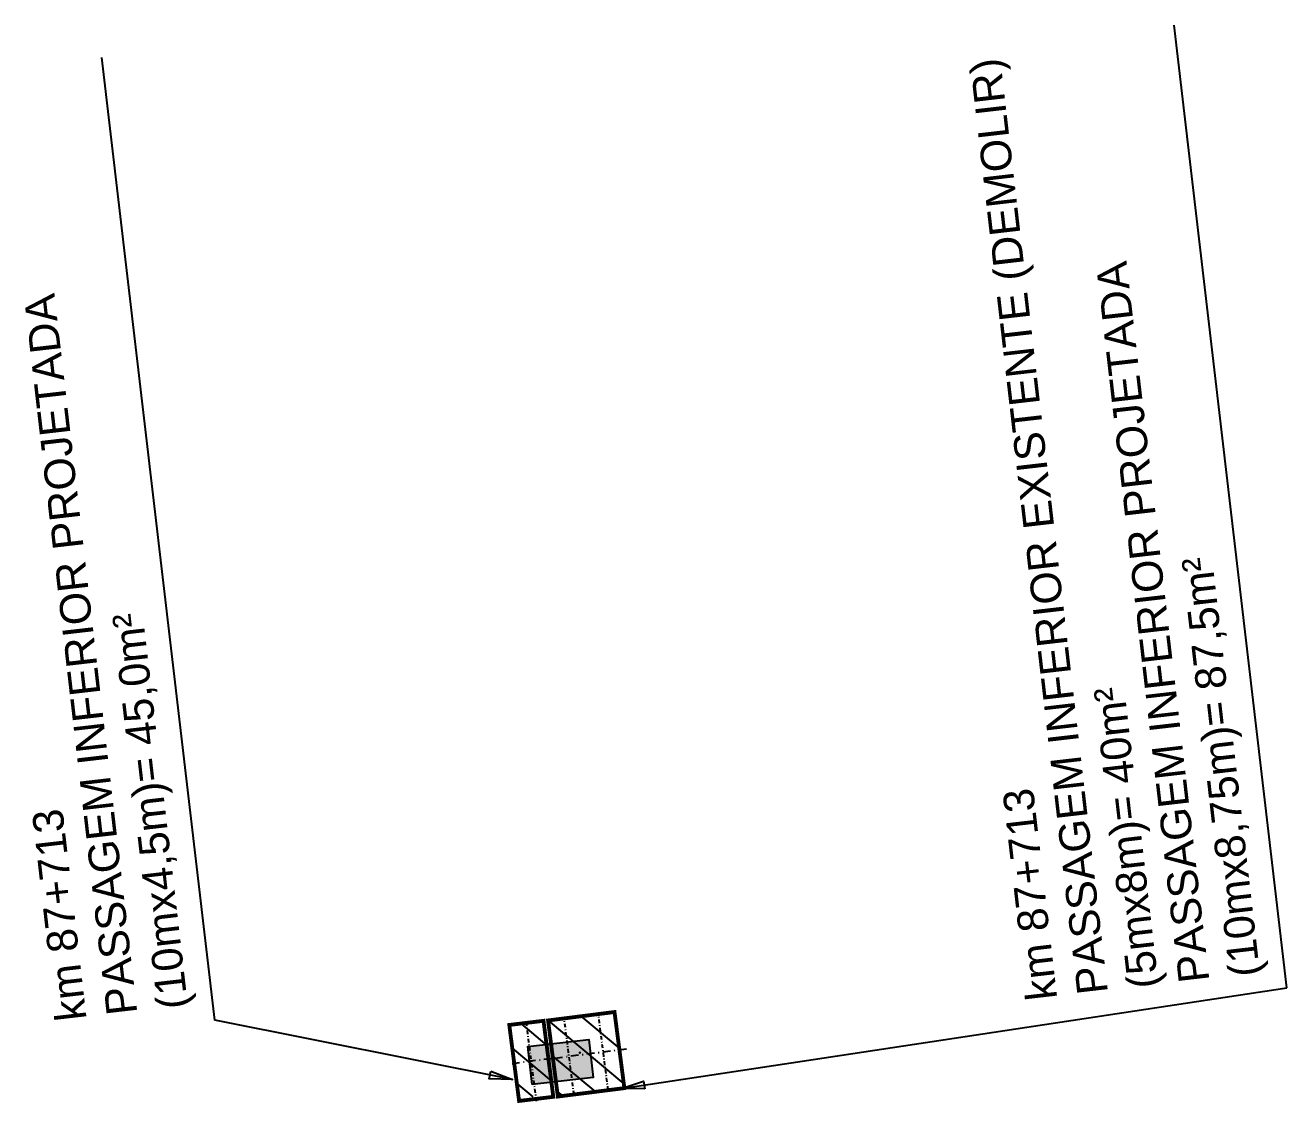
# Model space of a CAD drawing. Header units: metres. Extents: x 288915 to 323983, y 7382661 to 7464883.
# Drawn here: x 296215.5 to 296380.2, y 7455199.9 to 7455342.9 of the extents above; entities that cross this region are included whole.
import ezdxf

# ---------------------------------------------------------------- set-up
doc = ezdxf.new("R2010")
doc.units = ezdxf.units.M
doc.linetypes.add('DASHDOTX2', pattern=[2, 1, -0.5, 0, -0.5])
doc.layers.get('0').update_dxf_attribs({"color": 255})
for name, color, linetype in [('_PASS. INFERIOR A CONSTRUIR', 10, 'Continuous'), ('A-IMAGENS', 255, 'Continuous'), ('EIXO', 1, 'DASHDOTX2'), ('F-HZ-PI', 1, 'Continuous'), ('U-HZ-TEXTO-OAE', 2, 'Continuous')]:
    doc.layers.add(name, color=color, linetype=linetype)
doc.layers.add('_PASS. INFERIOR A DEMOLIR', color=10, linetype='Continuous', transparency=0.5)
doc.styles.add('ARIAL', font='arial.ttf')
doc.styles.add('DIM', font='arial.ttf', dxfattribs={"width": 0.8})
doc.dimstyles.new('U-1_2000', dxfattribs={"dimscale": 2, "dimtxt": 1.5, "dimasz": 0.75, "dimexe": 0.75, "dimexo": 0.75, "dimgap": 0.25, "dimtad": 1, "dimzin": 4, "dimtxsty": 'DIM', "dimblk": 'ARCHTICK', "dimcen": 0.7, "dimdle": 0.75, "dimclrd": 256, "dimclre": 256, "dimclrt": 256, "dimaunit": 1, "dimadec": 3, "dimazin": 2, "dimtfac": 1, "dimtofl": 0, "dimtmove": 0, "dimatfit": 3, "dimldrblk": 'CLOSEDBLANK', "dimfxl": 0, "dimtolj": 1, "dimtzin": 0, "dimlwd": -1, "dimlwe": -1, "dimarcsym": 0})

# ---------------------------------------------------------------- blocks, each defined once
blk = doc.blocks.new('PI MODULO DUPLO')
at = {"layer": '_PASS. INFERIOR A CONSTRUIR', "lineweight": -3}
h = blk.add_hatch(dxfattribs=at)
h.set_pattern_fill('ANSI31', color=256, angle=25.81050444)
h.paths.add_polyline_path([(320171.36, 7385549.15), (320167.27, 7385556.88), (320176.11, 7385561.59), (320180.2, 7385553.85)])
at = {"layer": '_PASS. INFERIOR A CONSTRUIR', "lineweight": 30, "const_width": 0.5, "flags": 128}
blk.add_lwpolyline([(320171.36, 7385549.15), (320167.27, 7385556.88), (320176.11, 7385561.59), (320180.2, 7385553.85)], close=True, dxfattribs=at)
at = {"layer": 'EIXO', "ltscale": 0.5}
for p, q in [((320177.1, 7385559.7), (320168.26, 7385555)), ((320179.21, 7385555.73), (320170.38, 7385551.03))]:
    blk.add_line(p, q, dxfattribs=at)
at = {"layer": 'EIXO'}
blk.add_line((320171.26, 7385560.04), (320176.17, 7385550.8), dxfattribs=at)
blk = doc.blocks.new('PI SIMPLES 10 - MRS')
at = {"layer": '_PASS. INFERIOR A CONSTRUIR', "lineweight": -3}
h = blk.add_hatch(dxfattribs=at)
h.set_pattern_fill('ANSI31', color=160, angle=-91.3101)
h.set_pattern_definition([(313.68989726, (-6427578.618, 3651798.3033), (2.295807433, 2.1931468785), [])])
h.paths.add_polyline_path([(-62.6, 15.98), (-58.1, 16.01), (-57.95, 6.31), (-62.45, 6.28)])
at = {"layer": '_PASS. INFERIOR A CONSTRUIR', "color": 160, "lineweight": 30, "const_width": 0.5, "flags": 128}
blk.add_lwpolyline([(-62.6, 16.28), (-62.45, 6.28), (-57.95, 6.31), (-58.1, 16.31)], close=True, dxfattribs=at)
at = {"layer": 'EIXO', "color": 160, "ltscale": 0.5}
blk.add_line((-60.36, 16.58), (-60.2, 6.3), dxfattribs=at)
at = {"layer": 'EIXO', "color": 160}
blk.add_line((-57.74, 11.34), (-62.81, 11.25), dxfattribs=at)
blk = doc.blocks.new('_ArchTick')
at = {"color": 0, "linetype": 'ByBlock', "const_width": 0.15}
blk.add_lwpolyline([(-0.5, -0.5), (0.5, 0.5)], dxfattribs=at)

msp = doc.modelspace()

# ---------------------------------------------------------------- hatches: boundary and pattern name
at = {"layer": '_PASS. INFERIOR A DEMOLIR'}
h = msp.add_hatch(color=256, dxfattribs=at)
h.dxf.hatch_style = 1
h.paths.add_polyline_path([(296281.69, 7455204.64), (296281.12, 7455209.61), (296289.07, 7455210.53), (296289.64, 7455205.56)])

# ---------------------------------------------------------------- linework, layer by layer
at = {"layer": '_PASS. INFERIOR A DEMOLIR', "ltscale": 0.05, "elevation": 677.49, "flags": 128}
msp.add_lwpolyline([(296281.69, 7455204.64), (296281.12, 7455209.61), (296289.07, 7455210.53), (296289.64, 7455205.56), (296281.69, 7455204.64)], close=True, dxfattribs=at)
at = {"layer": 'F-HZ-PI', "color": 1, "linetype": 'Continuous', "lineweight": -3}
msp.add_circle((296287.92, 7455208.79), 0.05, dxfattribs=at)
msp.add_point((296287.92, 7455208.79), dxfattribs=at)

# ---------------------------------------------------------------- block references
at = {"layer": 'A-IMAGENS'}
for name, p, rotation in [('PI MODULO DUPLO', (-6501796.02, 10359512.8), 249.3489636191657), ('PI SIMPLES 10 - MRS', (296220.4, 7455212.13), 186.4897068381442)]:
    msp.add_blockref(name, p, dxfattribs=dict(at, rotation=rotation))

# ---------------------------------------------------------------- texts
at = {"layer": 'U-HZ-TEXTO-OAE', "color": 2, "linetype": 'Continuous', "lineweight": -3, "char_height": 4, "width": 150.2515, "attachment_point": 7, "rotation": 96.5807, "style": 'ARIAL'}
for s, insert in [('{\\C256;km 87+713\\PPASSAGEM INFERIOR EXISTENTE (DEMOLIR) \\P(5mx8m)= 40m²\\PPASSAGEM INFERIOR PROJETADA \\P(10mx8,75m)= 87,5m²}', (296377.93, 7455219.06)), ('{\\C256;km 87+713\\PPASSAGEM INFERIOR PROJETADA \\P(10mx4,5m)= 45,0m²}', (296237.96, 7455214.84))]:
    msp.add_mtext(s, dxfattribs=dict(at, insert=insert))

# ---------------------------------------------------------------- leaders
at = {"layer": 'U-HZ-TEXTO-OAE', "color": 2, "linetype": 'Continuous', "lineweight": -3}
for points in [[(296293.34, 7455204.12), (296380.2, 7455217.24), (296365.48, 7455342.89)], [(296279.12, 7455205.29), (296240.23, 7455213.02), (296225.5, 7455338.67)]]:
    msp.add_leader(points, dimstyle='U-1_2000', override={"dimscale": 1, "dimasz": 3}, dxfattribs=at)

doc.saveas('drawing.dxf')
